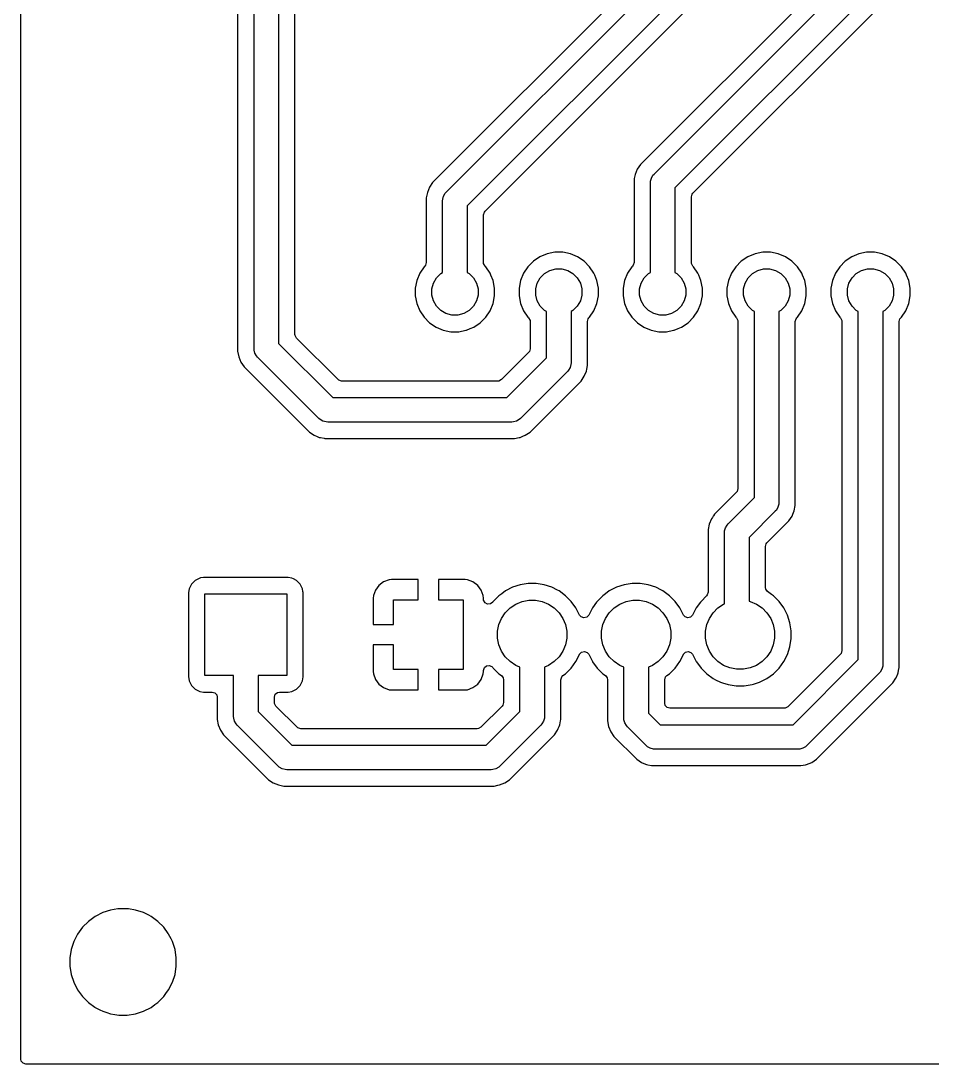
# Model space of a CAD drawing. Header units: millimetres. Extents: x 130.5 to 169.5, y -130 to -71.
# Drawn here: x 130.5 to 152.78, y -130 to -104.49 of the extents above; entities that cross this region are included whole.
import ezdxf

# ---------------------------------------------------------------- set-up
doc = ezdxf.new("R2010")
doc.units = ezdxf.units.MM
doc.layers.add('B.Cu', color=153, linetype='CONTINUOUS', true_color=0x4d7fc4)

msp = doc.modelspace()

# ---------------------------------------------------------------- linework, layer by layer
at = {"layer": 'B.Cu', "linetype": 'CONTINUOUS'}
for p, q in [((130.5005, -118.468475), (130.5005, -84.568996)), ((136.2, -112.5), (136.2, -87.124264)), ((136.8, -87), (136.8, -112.375736)), ((135.7995, -87.341519), (135.7995, -112.431006)), ((137.2005, -112.158481), (137.2005, -89.568996)), ((149.263181, -99.746161), (140.565888, -108.443453)), ((140.897868, -108.677868), (149.7, -99.875736)), ((150.212132, -100.212132), (141.41, -109.014264)), ((141.846819, -109.143838), (150.544112, -100.446545)), ((151.763181, -101.886161), (145.645888, -108.003453)), ((145.977868, -108.237868), (152.2, -102.015736)), ((152.712132, -102.352132), (146.49, -108.574264)), ((146.926819, -108.703838), (153.044112, -102.586545)), ((145.569222, -108.118192), (145.516421, -108.245667)), ((145.645887, -108.003454), (145.569222, -108.118192)), ((145.645888, -108.003453), (145.645887, -108.003454)), ((145.496023, -108.348217), (145.4895, -108.381006)), ((145.4895, -108.381006), (145.4895, -110.396642)), ((145.516418, -108.245679), (145.496023, -108.348214)), ((145.496023, -108.348214), (145.496023, -108.348217)), ((145.516421, -108.245667), (145.516418, -108.245679)), ((145.89, -108.45), (145.892567, -108.410842)), ((145.892567, -108.410842), (145.912836, -108.335195)), ((145.912836, -108.335195), (145.951994, -108.267372)), ((145.951994, -108.267372), (145.977868, -108.237868)), ((140.489222, -108.558192), (140.436421, -108.685667)), ((140.565887, -108.443454), (140.489222, -108.558192)), ((140.565888, -108.443453), (140.565887, -108.443454)), ((145.89, -110.640656), (145.89, -108.45)), ((146.49, -108.574264), (146.49, -110.640656)), ((140.417297, -108.781813), (140.4095, -108.821007)), ((140.4095, -108.821007), (140.4095, -110.396642)), ((140.436418, -108.685678), (140.417297, -108.78181)), ((140.417297, -108.78181), (140.417297, -108.781813)), ((140.436421, -108.685667), (140.436418, -108.685678)), ((140.81, -108.89), (140.812567, -108.850842)), ((140.81, -110.640656), (140.81, -108.89)), ((140.812567, -108.850842), (140.832836, -108.775195)), ((140.832836, -108.775195), (140.871994, -108.707372)), ((140.871994, -108.707372), (140.897868, -108.677868)), ((146.8905, -108.791519), (146.910185, -108.72448)), ((146.8905, -110.396642), (146.8905, -108.791519)), ((146.910185, -108.72448), (146.926819, -108.703838)), ((141.41, -109.014264), (141.41, -110.640656)), ((141.8105, -109.231519), (141.830185, -109.16448)), ((141.830185, -109.16448), (141.846819, -109.143838)), ((141.8105, -110.396642), (141.8105, -109.231519)), ((143.366911, -110.186797), (143.190299, -110.259951)), ((143.366921, -110.186794), (143.366911, -110.186797)), ((143.554412, -110.1495), (143.366921, -110.186794)), ((143.554414, -110.1495), (143.554412, -110.1495)), ((143.745586, -110.1495), (143.554414, -110.1495)), ((143.745588, -110.1495), (143.745586, -110.1495)), ((143.933078, -110.186794), (143.745588, -110.1495)), ((143.933088, -110.186797), (143.933078, -110.186794)), ((144.1097, -110.259951), (143.933088, -110.186797)), ((148.446911, -110.186797), (148.270299, -110.259951)), ((148.446921, -110.186794), (148.446911, -110.186797)), ((148.634412, -110.1495), (148.446921, -110.186794)), ((148.634414, -110.1495), (148.634412, -110.1495)), ((148.825586, -110.1495), (148.634414, -110.1495)), ((148.825588, -110.1495), (148.825586, -110.1495)), ((149.013078, -110.186794), (148.825588, -110.1495)), ((149.013088, -110.186797), (149.013078, -110.186794)), ((149.1897, -110.259951), (149.013088, -110.186797)), ((150.986911, -110.186797), (150.810299, -110.259951)), ((150.986921, -110.186794), (150.986911, -110.186797)), ((151.174412, -110.1495), (150.986921, -110.186794)), ((151.174414, -110.1495), (151.174412, -110.1495)), ((151.365586, -110.1495), (151.174414, -110.1495)), ((151.365588, -110.1495), (151.365586, -110.1495)), ((151.553078, -110.186794), (151.365588, -110.1495)), ((151.553088, -110.186797), (151.553078, -110.186794)), ((151.7297, -110.259951), (151.553088, -110.186797)), ((140.4095, -110.396642), (140.389815, -110.463681)), ((141.813334, -110.423), (141.8105, -110.396642)), ((141.846819, -110.484323), (141.813334, -110.423)), ((143.031339, -110.366164), (142.896164, -110.501339)), ((143.190299, -110.259951), (143.031339, -110.366164)), ((144.26866, -110.366164), (144.1097, -110.259951)), ((144.403835, -110.501339), (144.26866, -110.366164)), ((145.4895, -110.396642), (145.469815, -110.463681)), ((146.893334, -110.423), (146.8905, -110.396642)), ((146.926819, -110.484323), (146.893334, -110.423)), ((148.111339, -110.366164), (147.976164, -110.501339)), ((148.270299, -110.259951), (148.111339, -110.366164)), ((149.34866, -110.366164), (149.1897, -110.259951)), ((149.483835, -110.501339), (149.34866, -110.366164)), ((150.651339, -110.366164), (150.516164, -110.501339)), ((150.810299, -110.259951), (150.651339, -110.366164)), ((151.88866, -110.366164), (151.7297, -110.259951)), ((152.023835, -110.501339), (151.88866, -110.366164)), ((140.249951, -110.660299), (140.176797, -110.836911)), ((140.356164, -110.501339), (140.249951, -110.660299)), ((140.356165, -110.501338), (140.356164, -110.501339)), ((140.373181, -110.484323), (140.356165, -110.501338)), ((140.389815, -110.463681), (140.373181, -110.484323)), ((140.657789, -110.773006), (140.763006, -110.667789)), ((140.763006, -110.667789), (140.81, -110.640656)), ((141.41, -110.640656), (141.456994, -110.667789)), ((141.456994, -110.667789), (141.562211, -110.773006)), ((141.863835, -110.501339), (141.846819, -110.484323)), ((141.970048, -110.660299), (141.863835, -110.501339)), ((141.990569, -110.709843), (141.970048, -110.660299)), ((142.789951, -110.660299), (142.716797, -110.836911)), ((142.896164, -110.501339), (142.789951, -110.660299)), ((143.197789, -110.773006), (143.303006, -110.667789)), ((143.303006, -110.667789), (143.43187, -110.593389)), ((143.43187, -110.593389), (143.5756, -110.554876)), ((143.5756, -110.554876), (143.7244, -110.554876)), ((143.7244, -110.554876), (143.86813, -110.593389)), ((143.86813, -110.593389), (143.996994, -110.667789)), ((143.996994, -110.667789), (144.102211, -110.773006)), ((144.510048, -110.660299), (144.403835, -110.501339)), ((144.530569, -110.709843), (144.510048, -110.660299)), ((145.329951, -110.660299), (145.256797, -110.836911)), ((145.436164, -110.501339), (145.329951, -110.660299)), ((145.436165, -110.501338), (145.436164, -110.501339)), ((145.453181, -110.484323), (145.436165, -110.501338)), ((145.469815, -110.463681), (145.453181, -110.484323)), ((145.737789, -110.773006), (145.843006, -110.667789)), ((145.843006, -110.667789), (145.89, -110.640656)), ((146.49, -110.640656), (146.536994, -110.667789)), ((146.536994, -110.667789), (146.642211, -110.773006)), ((146.943835, -110.501339), (146.926819, -110.484323)), ((147.050048, -110.660299), (146.943835, -110.501339)), ((147.070569, -110.709843), (147.050048, -110.660299)), ((147.869951, -110.660299), (147.796797, -110.836911)), ((147.976164, -110.501339), (147.869951, -110.660299)), ((148.277789, -110.773006), (148.383006, -110.667789)), ((148.383006, -110.667789), (148.51187, -110.593389)), ((148.51187, -110.593389), (148.6556, -110.554876)), ((148.6556, -110.554876), (148.8044, -110.554876)), ((148.8044, -110.554876), (148.94813, -110.593389)), ((148.94813, -110.593389), (149.076994, -110.667789)), ((149.076994, -110.667789), (149.182211, -110.773006)), ((149.590048, -110.660299), (149.483835, -110.501339)), ((149.610569, -110.709843), (149.590048, -110.660299)), ((150.409951, -110.660299), (150.336797, -110.836911)), ((150.516164, -110.501339), (150.409951, -110.660299)), ((150.817789, -110.773006), (150.923006, -110.667789)), ((150.923006, -110.667789), (151.05187, -110.593389)), ((151.05187, -110.593389), (151.1956, -110.554876)), ((151.1956, -110.554876), (151.3444, -110.554876)), ((151.3444, -110.554876), (151.48813, -110.593389)), ((151.48813, -110.593389), (151.616994, -110.667789)), ((151.616994, -110.667789), (151.722211, -110.773006)), ((152.130048, -110.660299), (152.023835, -110.501339)), ((152.150569, -110.709843), (152.130048, -110.660299)), ((140.176794, -110.836921), (140.1395, -111.024411)), ((140.176797, -110.836911), (140.176794, -110.836921)), ((140.544876, -111.0456), (140.583389, -110.90187)), ((140.583389, -110.90187), (140.657789, -110.773006)), ((141.562211, -110.773006), (141.636611, -110.90187)), ((141.636611, -110.90187), (141.675124, -111.0456)), ((142.043204, -110.836916), (141.990569, -110.709843)), ((142.043204, -110.83692), (142.043204, -110.836916)), ((142.043205, -110.836921), (142.043204, -110.83692)), ((142.0805, -111.024411), (142.043205, -110.836921)), ((142.716794, -110.836921), (142.6795, -111.024411)), ((142.716797, -110.836911), (142.716794, -110.836921)), ((143.084876, -111.0456), (143.123389, -110.90187)), ((143.123389, -110.90187), (143.197789, -110.773006)), ((144.102211, -110.773006), (144.176611, -110.90187)), ((144.176611, -110.90187), (144.215124, -111.0456)), ((144.583204, -110.836916), (144.530569, -110.709843)), ((144.583204, -110.83692), (144.583204, -110.836916)), ((144.583205, -110.836921), (144.583204, -110.83692)), ((144.6205, -111.024411), (144.583205, -110.836921)), ((145.256794, -110.836921), (145.2195, -111.024411)), ((145.256797, -110.836911), (145.256794, -110.836921)), ((145.624876, -111.0456), (145.663389, -110.90187)), ((145.663389, -110.90187), (145.737789, -110.773006)), ((146.642211, -110.773006), (146.716611, -110.90187)), ((146.716611, -110.90187), (146.755124, -111.0456)), ((147.123204, -110.836916), (147.070569, -110.709843)), ((147.123204, -110.83692), (147.123204, -110.836916)), ((147.123205, -110.836921), (147.123204, -110.83692)), ((147.1605, -111.024411), (147.123205, -110.836921)), ((147.796794, -110.836921), (147.7595, -111.024411)), ((147.796797, -110.836911), (147.796794, -110.836921)), ((148.164876, -111.0456), (148.203389, -110.90187)), ((148.203389, -110.90187), (148.277789, -110.773006)), ((149.182211, -110.773006), (149.256611, -110.90187)), ((149.256611, -110.90187), (149.295124, -111.0456)), ((149.663204, -110.836916), (149.610569, -110.709843)), ((149.663204, -110.83692), (149.663204, -110.836916)), ((149.663205, -110.836921), (149.663204, -110.83692)), ((149.7005, -111.024411), (149.663205, -110.836921)), ((150.336794, -110.836921), (150.2995, -111.024411)), ((150.336797, -110.836911), (150.336794, -110.836921)), ((150.704876, -111.0456), (150.743389, -110.90187)), ((150.743389, -110.90187), (150.817789, -110.773006)), ((151.722211, -110.773006), (151.796611, -110.90187)), ((151.796611, -110.90187), (151.835124, -111.0456)), ((152.203204, -110.836916), (152.150569, -110.709843)), ((152.203204, -110.83692), (152.203204, -110.836916)), ((152.203205, -110.836921), (152.203204, -110.83692)), ((152.2405, -111.024411), (152.203205, -110.836921)), ((140.1395, -111.215588), (140.139499, -111.215588)), ((140.139499, -111.215588), (140.176794, -111.403078)), ((140.1395, -111.024411), (140.1395, -111.024414)), ((140.1395, -111.024414), (140.1395, -111.215586)), ((140.1395, -111.215586), (140.1395, -111.215588)), ((140.544876, -111.1944), (140.544876, -111.0456)), ((140.583389, -111.33813), (140.544876, -111.1944)), ((141.675124, -111.1944), (141.636611, -111.33813)), ((141.675124, -111.0456), (141.675124, -111.1944)), ((142.043204, -111.403084), (142.0805, -111.215586)), ((142.0805, -111.024414), (142.0805, -111.024411)), ((142.0805, -111.215586), (142.0805, -111.024414)), ((142.6795, -111.215588), (142.679499, -111.215588)), ((142.679499, -111.215588), (142.716794, -111.403078)), ((142.6795, -111.024411), (142.6795, -111.024414)), ((142.6795, -111.024414), (142.6795, -111.215586)), ((142.6795, -111.215586), (142.6795, -111.215588)), ((143.084876, -111.1944), (143.084876, -111.0456)), ((143.123389, -111.33813), (143.084876, -111.1944)), ((144.215124, -111.1944), (144.176611, -111.33813)), ((144.215124, -111.0456), (144.215124, -111.1944)), ((144.583204, -111.403084), (144.6205, -111.215586)), ((144.6205, -111.024414), (144.6205, -111.024411)), ((144.6205, -111.215586), (144.6205, -111.024414)), ((145.2195, -111.215588), (145.219499, -111.215588)), ((145.219499, -111.215588), (145.256794, -111.403078)), ((145.2195, -111.024411), (145.2195, -111.024414)), ((145.2195, -111.024414), (145.2195, -111.215586)), ((145.2195, -111.215586), (145.2195, -111.215588)), ((145.624876, -111.1944), (145.624876, -111.0456)), ((145.663389, -111.33813), (145.624876, -111.1944)), ((146.755124, -111.1944), (146.716611, -111.33813)), ((146.755124, -111.0456), (146.755124, -111.1944)), ((147.123204, -111.403084), (147.1605, -111.215586)), ((147.1605, -111.024414), (147.1605, -111.024411)), ((147.1605, -111.215586), (147.1605, -111.024414)), ((147.7595, -111.215588), (147.759499, -111.215588)), ((147.759499, -111.215588), (147.796794, -111.403078)), ((147.7595, -111.024411), (147.7595, -111.024414)), ((147.7595, -111.024414), (147.7595, -111.215586)), ((147.7595, -111.215586), (147.7595, -111.215588)), ((148.164876, -111.1944), (148.164876, -111.0456)), ((148.203389, -111.33813), (148.164876, -111.1944)), ((149.295124, -111.1944), (149.256611, -111.33813)), ((149.295124, -111.0456), (149.295124, -111.1944)), ((149.663204, -111.403084), (149.7005, -111.215586)), ((149.7005, -111.024414), (149.7005, -111.024411)), ((149.7005, -111.215586), (149.7005, -111.024414)), ((150.2995, -111.215588), (150.299499, -111.215588)), ((150.299499, -111.215588), (150.336794, -111.403078)), ((150.2995, -111.024411), (150.2995, -111.024414)), ((150.2995, -111.024414), (150.2995, -111.215586)), ((150.2995, -111.215586), (150.2995, -111.215588)), ((150.704876, -111.1944), (150.704876, -111.0456)), ((150.743389, -111.33813), (150.704876, -111.1944)), ((151.835124, -111.1944), (151.796611, -111.33813)), ((151.835124, -111.0456), (151.835124, -111.1944)), ((152.203204, -111.403084), (152.2405, -111.215586)), ((152.2405, -111.024414), (152.2405, -111.024411)), ((152.2405, -111.215586), (152.2405, -111.024414)), ((140.176794, -111.403078), (140.176797, -111.403088)), ((140.176797, -111.403088), (140.249951, -111.5797)), ((140.657789, -111.466994), (140.583389, -111.33813)), ((140.763006, -111.572211), (140.657789, -111.466994)), ((141.562211, -111.466994), (141.456994, -111.572211)), ((141.636611, -111.33813), (141.562211, -111.466994)), ((141.970046, -111.579704), (142.043204, -111.403084)), ((142.716794, -111.403078), (142.716797, -111.403088)), ((142.716797, -111.403088), (142.789951, -111.5797)), ((143.197789, -111.466994), (143.123389, -111.33813)), ((143.303006, -111.572211), (143.197789, -111.466994)), ((144.102211, -111.466994), (143.996994, -111.572211)), ((144.176611, -111.33813), (144.102211, -111.466994)), ((144.510046, -111.579704), (144.583204, -111.403084)), ((145.256794, -111.403078), (145.256797, -111.403088)), ((145.256797, -111.403088), (145.329951, -111.5797)), ((145.737789, -111.466994), (145.663389, -111.33813)), ((145.843006, -111.572211), (145.737789, -111.466994)), ((146.642211, -111.466994), (146.536994, -111.572211)), ((146.716611, -111.33813), (146.642211, -111.466994)), ((147.050046, -111.579704), (147.123204, -111.403084)), ((147.796794, -111.403078), (147.796797, -111.403088)), ((147.796797, -111.403088), (147.869951, -111.5797)), ((148.277789, -111.466994), (148.203389, -111.33813)), ((148.383006, -111.572211), (148.277789, -111.466994)), ((149.182211, -111.466994), (149.076994, -111.572211)), ((149.256611, -111.33813), (149.182211, -111.466994)), ((149.590046, -111.579704), (149.663204, -111.403084)), ((150.336794, -111.403078), (150.336797, -111.403088)), ((150.336797, -111.403088), (150.409951, -111.5797)), ((150.817789, -111.466994), (150.743389, -111.33813)), ((150.923006, -111.572211), (150.817789, -111.466994)), ((151.722211, -111.466994), (151.616994, -111.572211)), ((151.796611, -111.33813), (151.722211, -111.466994)), ((152.130046, -111.579704), (152.203204, -111.403084)), ((140.249951, -111.5797), (140.356164, -111.73866)), ((140.89187, -111.646611), (140.763006, -111.572211)), ((141.0356, -111.685124), (140.89187, -111.646611)), ((141.1844, -111.685124), (141.0356, -111.685124)), ((141.32813, -111.646611), (141.1844, -111.685124)), ((141.456994, -111.572211), (141.32813, -111.646611)), ((141.863837, -111.738658), (141.970046, -111.579704)), ((142.789951, -111.5797), (142.896164, -111.73866)), ((143.35, -111.599343), (143.303006, -111.572211)), ((143.35, -112.725736), (143.35, -111.599343)), ((143.996994, -111.572211), (143.95, -111.599343)), ((143.95, -111.599343), (143.95, -112.85)), ((144.403837, -111.738658), (144.510046, -111.579704)), ((145.329951, -111.5797), (145.436164, -111.73866)), ((145.97187, -111.646611), (145.843006, -111.572211)), ((146.1156, -111.685124), (145.97187, -111.646611)), ((146.2644, -111.685124), (146.1156, -111.685124)), ((146.40813, -111.646611), (146.2644, -111.685124)), ((146.536994, -111.572211), (146.40813, -111.646611)), ((146.943837, -111.738658), (147.050046, -111.579704)), ((147.869951, -111.5797), (147.976164, -111.73866)), ((148.43, -111.599343), (148.383006, -111.572211)), ((148.43, -116.145736), (148.43, -111.599343)), ((149.076994, -111.572211), (149.03, -111.599343)), ((149.03, -111.599343), (149.03, -116.27)), ((149.483837, -111.738658), (149.590046, -111.579704)), ((150.409951, -111.5797), (150.516164, -111.73866)), ((150.97, -111.599343), (150.923006, -111.572211)), ((150.97, -120.105736), (150.97, -111.599343)), ((151.616994, -111.572211), (151.57, -111.599343)), ((151.57, -111.599343), (151.57, -120.23)), ((152.023837, -111.738658), (152.130046, -111.579704)), ((140.356164, -111.73866), (140.491339, -111.873835)), ((140.491339, -111.873835), (140.650299, -111.980048)), ((140.650299, -111.980048), (140.826911, -112.053202)), ((141.485877, -112.014768), (141.5697, -111.980048)), ((141.5697, -111.980048), (141.569701, -111.980047)), ((141.569701, -111.980047), (141.569704, -111.980046)), ((141.569704, -111.980046), (141.728658, -111.873837)), ((141.728658, -111.873837), (141.863837, -111.738658)), ((142.896164, -111.73866), (142.913179, -111.755674)), ((142.913179, -111.755674), (142.946666, -111.816996)), ((142.946666, -111.816996), (142.9495, -111.843357)), ((142.9495, -111.843357), (142.9495, -112.508481)), ((144.3505, -111.843357), (144.370185, -111.776318)), ((144.3505, -112.918996), (144.3505, -111.843357)), ((144.370185, -111.776318), (144.386821, -111.755674)), ((144.386821, -111.755674), (144.403835, -111.73866)), ((144.403835, -111.73866), (144.403837, -111.738658)), ((145.436164, -111.73866), (145.571339, -111.873835)), ((145.571339, -111.873835), (145.730299, -111.980048)), ((145.730299, -111.980048), (145.906911, -112.053202)), ((146.565877, -112.014768), (146.6497, -111.980048)), ((146.6497, -111.980048), (146.649701, -111.980047)), ((146.649701, -111.980047), (146.649704, -111.980046)), ((146.649704, -111.980046), (146.808658, -111.873837)), ((146.808658, -111.873837), (146.943837, -111.738658)), ((147.976164, -111.73866), (147.993179, -111.755674)), ((147.993179, -111.755674), (148.026666, -111.816996)), ((148.026666, -111.816996), (148.0295, -111.843357)), ((148.0295, -111.843357), (148.0295, -115.92848)), ((149.4305, -111.843357), (149.450185, -111.776318)), ((149.4305, -116.201006), (149.4305, -111.843357)), ((149.450185, -111.776318), (149.466821, -111.755674)), ((149.466821, -111.755674), (149.483835, -111.73866)), ((149.483835, -111.73866), (149.483837, -111.738658)), ((150.516164, -111.73866), (150.533179, -111.755674)), ((150.533179, -111.755674), (150.566666, -111.816996)), ((150.566666, -111.816996), (150.5695, -111.843357)), ((150.5695, -111.843357), (150.5695, -119.888481)), ((151.9705, -111.843357), (151.990185, -111.776318)), ((151.9705, -120.298996), (151.9705, -111.843357)), ((151.990185, -111.776318), (152.006821, -111.755674)), ((152.006821, -111.755674), (152.023835, -111.73866)), ((152.023835, -111.73866), (152.023837, -111.738658)), ((137.203334, -112.184839), (137.2005, -112.158481)), ((137.236819, -112.246162), (137.203334, -112.184839)), ((140.826911, -112.053202), (140.826916, -112.053204)), ((140.826916, -112.053204), (140.82692, -112.053204)), ((140.82692, -112.053204), (140.826921, -112.053205)), ((140.826921, -112.053205), (141.014411, -112.0905)), ((141.014411, -112.0905), (141.014414, -112.0905)), ((141.014414, -112.0905), (141.205588, -112.0905)), ((141.205588, -112.0905), (141.376398, -112.056523)), ((141.376398, -112.056523), (141.393084, -112.053204)), ((141.393084, -112.053204), (141.485877, -112.014768)), ((145.906911, -112.053202), (145.906916, -112.053204)), ((145.906916, -112.053204), (145.90692, -112.053204)), ((145.90692, -112.053204), (145.906921, -112.053205)), ((145.906921, -112.053205), (146.094411, -112.0905)), ((146.094411, -112.0905), (146.094414, -112.0905)), ((146.094414, -112.0905), (146.285588, -112.0905)), ((146.285588, -112.0905), (146.456398, -112.056523)), ((146.456398, -112.056523), (146.473084, -112.053204)), ((146.473084, -112.053204), (146.565877, -112.014768)), ((135.7995, -112.431006), (135.7995, -112.568994)), ((136.8, -112.375736), (138.124264, -113.7)), ((138.253837, -113.263181), (137.236819, -112.246162)), ((135.7995, -112.568996), (135.799499, -112.568996)), ((135.799499, -112.568996), (135.826418, -112.704322)), ((135.7995, -112.568994), (135.7995, -112.568996)), ((135.826418, -112.704322), (135.826421, -112.704332)), ((135.826421, -112.704332), (135.879222, -112.831807)), ((136.202567, -112.539158), (136.2, -112.5)), ((136.222836, -112.614805), (136.202567, -112.539158)), ((136.261994, -112.682628), (136.222836, -112.614805)), ((136.287868, -112.712132), (136.261994, -112.682628)), ((137.787868, -114.212132), (136.287868, -112.712132)), ((142.913181, -112.596162), (142.246162, -113.263181)), ((142.375736, -113.7), (143.35, -112.725736)), ((142.929815, -112.57552), (142.913181, -112.596162)), ((142.9495, -112.508481), (142.929815, -112.57552)), ((135.879222, -112.831807), (135.955887, -112.946545)), ((135.955887, -112.946545), (135.955888, -112.946546)), ((135.955888, -112.946546), (137.455886, -114.446542)), ((143.927164, -112.964805), (143.888006, -113.032628)), ((143.947433, -112.889158), (143.927164, -112.964805)), ((143.95, -112.85), (143.947433, -112.889158)), ((144.332389, -113.01004), (144.3505, -112.918996)), ((143.862132, -113.062132), (142.712132, -114.212132)), ((143.888006, -113.032628), (143.862132, -113.062132)), ((144.194114, -113.296543), (144.270775, -113.181811)), ((144.270775, -113.181811), (144.32358, -113.054328)), ((144.32358, -113.054328), (144.332389, -113.01004)), ((138.274479, -113.279815), (138.253837, -113.263181)), ((138.341518, -113.2995), (138.274479, -113.279815)), ((142.158481, -113.2995), (138.341518, -113.2995)), ((142.184839, -113.296666), (142.158481, -113.2995)), ((142.246162, -113.263181), (142.184839, -113.296666)), ((142.946543, -114.544114), (144.194114, -113.296543)), ((138.124264, -113.7), (142.375736, -113.7)), ((137.817372, -114.238006), (137.787868, -114.212132)), ((137.885195, -114.277164), (137.817372, -114.238006)), ((137.960842, -114.297433), (137.885195, -114.277164)), ((142.614805, -114.277164), (142.539158, -114.297433)), ((142.682628, -114.238006), (142.614805, -114.277164)), ((142.712132, -114.212132), (142.682628, -114.238006)), ((137.455886, -114.446542), (137.553456, -114.544112)), ((138, -114.3), (137.960842, -114.297433)), ((142.5, -114.3), (138, -114.3)), ((142.539158, -114.297433), (142.5, -114.3)), ((137.553456, -114.544112), (137.553459, -114.544115)), ((137.553459, -114.544115), (137.668182, -114.620771)), ((137.668182, -114.620771), (137.668186, -114.620773)), ((137.668186, -114.620773), (137.668189, -114.620775)), ((137.668189, -114.620775), (137.742866, -114.651707)), ((137.742866, -114.651707), (137.742867, -114.651707)), ((137.742867, -114.651707), (137.742869, -114.651709)), ((137.742869, -114.651709), (137.795666, -114.673578)), ((137.795666, -114.673578), (137.795671, -114.67358)), ((137.795671, -114.67358), (137.79568, -114.673581)), ((137.79568, -114.673581), (137.795681, -114.673582)), ((137.795681, -114.673582), (137.822545, -114.678925)), ((137.822545, -114.678925), (137.822551, -114.678926)), ((137.822551, -114.678926), (137.822591, -114.678934)), ((137.822591, -114.678934), (137.912937, -114.696905)), ((137.912937, -114.696905), (137.931006, -114.7005)), ((137.931006, -114.7005), (137.931007, -114.7005)), ((137.931007, -114.7005), (142.568996, -114.7005)), ((142.568996, -114.7005), (142.677457, -114.678925)), ((142.677457, -114.678925), (142.704328, -114.67358)), ((142.704328, -114.67358), (142.768069, -114.647177)), ((142.768069, -114.647177), (142.831807, -114.620777)), ((142.831807, -114.620777), (142.831808, -114.620776)), ((142.831808, -114.620776), (142.831811, -114.620775)), ((142.831811, -114.620775), (142.946543, -114.544114)), ((147.993181, -116.016161), (147.455888, -116.553453)), ((148.009815, -115.995519), (147.993181, -116.016161)), ((148.0295, -115.92848), (148.009815, -115.995519)), ((147.787868, -116.787868), (148.43, -116.145736)), ((149.027433, -116.309158), (149.007164, -116.384805)), ((149.03, -116.27), (149.027433, -116.309158)), ((149.4305, -116.338994), (149.4305, -116.201006)), ((147.455884, -116.553458), (147.430021, -116.592165)), ((147.455888, -116.553453), (147.455884, -116.553458)), ((148.942132, -116.482132), (148.3, -117.124264)), ((148.968006, -116.452628), (148.942132, -116.482132)), ((149.007164, -116.384805), (148.968006, -116.452628)), ((149.350775, -116.601811), (149.370806, -116.553453)), ((149.370806, -116.553453), (149.403578, -116.474332)), ((149.403578, -116.474332), (149.40358, -116.474328)), ((149.40358, -116.474328), (149.4305, -116.338994)), ((147.326418, -116.795677), (147.2995, -116.931004)), ((147.326421, -116.795667), (147.326418, -116.795677)), ((147.379223, -116.668191), (147.326421, -116.795667)), ((147.404145, -116.630893), (147.379223, -116.668191)), ((147.423577, -116.601811), (147.404145, -116.630893)), ((147.430021, -116.592165), (147.423577, -116.601811)), ((147.722836, -116.885195), (147.761994, -116.817372)), ((147.761994, -116.817372), (147.787868, -116.787868)), ((148.736819, -117.253838), (149.274112, -116.716545)), ((149.274112, -116.716545), (149.274114, -116.716543)), ((149.274114, -116.716543), (149.350775, -116.601811)), ((147.2995, -116.931004), (147.2995, -118.460664)), ((147.7, -117), (147.702567, -116.960842)), ((147.7, -118.741798), (147.7, -117)), ((147.702567, -116.960842), (147.722836, -116.885195)), ((148.3, -117.124264), (148.3, -118.681281)), ((148.7005, -117.341519), (148.720185, -117.27448)), ((148.720185, -117.27448), (148.736819, -117.253838)), ((148.7005, -118.341934), (148.7005, -117.341519)), ((134.968482, -118.0995), (134.887519, -118.112323)), ((137.031524, -118.0995), (134.968482, -118.0995)), ((137.125301, -118.114352), (137.031524, -118.0995)), ((134.656078, -118.292809), (134.614352, -118.374698)), ((134.67195, -118.261658), (134.656078, -118.292809)), ((134.671951, -118.261657), (134.67195, -118.261658)), ((134.671954, -118.261652), (134.671951, -118.261657)), ((134.761652, -118.171954), (134.671954, -118.261652)), ((134.761657, -118.171951), (134.761652, -118.171954)), ((134.761658, -118.17195), (134.761657, -118.171951)), ((134.874696, -118.114354), (134.761658, -118.17195)), ((134.887519, -118.112323), (134.874696, -118.114354)), ((137.161517, -118.132805), (137.125301, -118.114352)), ((137.238342, -118.17195), (137.161517, -118.132805)), ((137.238344, -118.171952), (137.238342, -118.17195)), ((137.238347, -118.171954), (137.238344, -118.171952)), ((137.328045, -118.261652), (137.238347, -118.171954)), ((137.328046, -118.261654), (137.328045, -118.261652)), ((137.32805, -118.261658), (137.328046, -118.261654)), ((137.385646, -118.374696), (137.32805, -118.261658)), ((139.252809, -118.292812), (139.166649, -118.407906)), ((139.252812, -118.292809), (139.252809, -118.292812)), ((139.367906, -118.206649), (139.252812, -118.292809)), ((139.367913, -118.206645), (139.367906, -118.206649)), ((139.50262, -118.156403), (139.367913, -118.206645)), ((139.502627, -118.156401), (139.50262, -118.156403)), ((139.562155, -118.15), (139.502627, -118.156401)), ((140.21, -118.15), (139.562155, -118.15)), ((140.21, -118.65), (140.21, -118.15)), ((141.357844, -118.15), (140.71, -118.15)), ((140.71, -118.15), (140.71, -118.65)), ((141.417372, -118.156401), (141.357844, -118.15)), ((141.417379, -118.156403), (141.417372, -118.156401)), ((141.552086, -118.206645), (141.417379, -118.156403)), ((141.552093, -118.206649), (141.552086, -118.206645)), ((141.667187, -118.292809), (141.552093, -118.206649)), ((141.66719, -118.292812), (141.667187, -118.292809)), ((141.75335, -118.407906), (141.66719, -118.292812)), ((142.51997, -118.341117), (142.344594, -118.430476)), ((142.707173, -118.28029), (142.51997, -118.341117)), ((142.901578, -118.2495), (142.707173, -118.28029)), ((142.901583, -118.2495), (142.901578, -118.2495)), ((143.098417, -118.2495), (142.901583, -118.2495)), ((143.098422, -118.2495), (143.098417, -118.2495)), ((143.292826, -118.28029), (143.098422, -118.2495)), ((143.480029, -118.341117), (143.292826, -118.28029)), ((143.6205, -118.412691), (143.480029, -118.341117)), ((145.05997, -118.341117), (144.884594, -118.430476)), ((145.247173, -118.28029), (145.05997, -118.341117)), ((145.441578, -118.2495), (145.247173, -118.28029)), ((145.441583, -118.2495), (145.441578, -118.2495)), ((145.638417, -118.2495), (145.441583, -118.2495)), ((145.638422, -118.2495), (145.638417, -118.2495)), ((145.832826, -118.28029), (145.638422, -118.2495)), ((146.020029, -118.341117), (145.832826, -118.28029)), ((146.1605, -118.412691), (146.020029, -118.341117)), ((148.708948, -118.386921), (148.7005, -118.341934)), ((130.5005, -127.397648), (130.5005, -118.468475)), ((134.614352, -118.374698), (134.5995, -118.468475)), ((134.5995, -118.468475), (134.5995, -120.531517)), ((135, -120.5), (135, -118.5)), ((135, -118.5), (137, -118.5)), ((137, -118.5), (137, -120.5)), ((137.396345, -118.442252), (137.385646, -118.374696)), ((137.400499, -118.468482), (137.396345, -118.442252)), ((137.400499, -118.598851), (137.400499, -118.468482)), ((137.4005, -119.698638), (137.400499, -118.598851)), ((139.116401, -118.542627), (139.11, -118.602155)), ((139.11, -118.602155), (139.11, -119.25)), ((139.116403, -118.54262), (139.116401, -118.542627)), ((139.166645, -118.407913), (139.116403, -118.54262)), ((139.166649, -118.407906), (139.166645, -118.407913)), ((141.753354, -118.407913), (141.75335, -118.407906)), ((141.803596, -118.54262), (141.753354, -118.407913)), ((141.803598, -118.542627), (141.803596, -118.54262)), ((141.809999, -118.602155), (141.803598, -118.542627)), ((141.81, -118.602172), (141.809999, -118.602155)), ((141.81, -118.628784), (141.81, -118.602172)), ((142.185351, -118.546174), (142.046171, -118.685354)), ((142.185352, -118.546174), (142.185351, -118.546174)), ((142.185354, -118.546172), (142.185352, -118.546174)), ((142.253741, -118.496485), (142.185354, -118.546172)), ((142.344594, -118.430476), (142.253741, -118.496485)), ((143.655405, -118.430476), (143.6205, -118.412691)), ((143.814646, -118.546172), (143.655405, -118.430476)), ((143.953828, -118.685354), (143.814646, -118.546172)), ((144.725351, -118.546174), (144.586174, -118.685351)), ((144.725352, -118.546174), (144.725351, -118.546174)), ((144.725354, -118.546172), (144.725352, -118.546174)), ((144.793741, -118.496485), (144.725354, -118.546172)), ((144.884594, -118.430476), (144.793741, -118.496485)), ((146.195405, -118.430476), (146.1605, -118.412691)), ((146.354646, -118.546172), (146.195405, -118.430476)), ((146.493828, -118.685354), (146.354646, -118.546172)), ((147.263181, -118.548345), (147.126174, -118.685351)), ((147.279815, -118.527703), (147.263181, -118.548345)), ((147.2995, -118.460664), (147.279815, -118.527703)), ((148.751614, -118.442252), (148.708948, -118.386921)), ((148.849511, -118.513379), (148.751614, -118.442252)), ((148.894646, -118.546172), (148.849511, -118.513379)), ((149.033828, -118.685354), (148.894646, -118.546172)), ((139.61, -119.25), (139.61, -118.65)), ((139.61, -118.65), (140.21, -118.65)), ((140.71, -118.65), (141.31, -118.65)), ((141.31, -118.65), (141.31, -120.35)), ((141.813222, -118.656868), (141.81, -118.628784)), ((141.847579, -118.717707), (141.813222, -118.656868)), ((141.909373, -118.750314), (141.847579, -118.717707)), ((141.978987, -118.744336), (141.909373, -118.750314)), ((142.034317, -118.701671), (141.978987, -118.744336)), ((142.046171, -118.685354), (142.034317, -118.701671)), ((142.342941, -118.960766), (142.460766, -118.842941)), ((142.460766, -118.842941), (142.599313, -118.750367)), ((142.599313, -118.750367), (142.753258, -118.686601)), ((142.753258, -118.686601), (142.916685, -118.654093)), ((142.916685, -118.654093), (143.083315, -118.654093)), ((143.083315, -118.654093), (143.246742, -118.686601)), ((143.246742, -118.686601), (143.400687, -118.750367)), ((143.400687, -118.750367), (143.539234, -118.842941)), ((143.539234, -118.842941), (143.657059, -118.960766)), ((144.069523, -118.844594), (143.953828, -118.685354)), ((144.159515, -119.021213), (144.069523, -118.844594)), ((144.470476, -118.844594), (144.380485, -119.021213)), ((144.574317, -118.701671), (144.470476, -118.844594)), ((144.586172, -118.685354), (144.574317, -118.701671)), ((144.586174, -118.685352), (144.586172, -118.685354)), ((144.586174, -118.685351), (144.586174, -118.685352)), ((144.882941, -118.960766), (145.000766, -118.842941)), ((145.000766, -118.842941), (145.139313, -118.750367)), ((145.139313, -118.750367), (145.293258, -118.686601)), ((145.293258, -118.686601), (145.456685, -118.654093)), ((145.456685, -118.654093), (145.623315, -118.654093)), ((145.623315, -118.654093), (145.786742, -118.686601)), ((145.786742, -118.686601), (145.940687, -118.750367)), ((145.940687, -118.750367), (146.079234, -118.842941)), ((146.079234, -118.842941), (146.197059, -118.960766)), ((146.609523, -118.844594), (146.493828, -118.685354)), ((146.699515, -119.021213), (146.609523, -118.844594)), ((147.010476, -118.844594), (146.920485, -119.021213)), ((147.114317, -118.701671), (147.010476, -118.844594)), ((147.126172, -118.685354), (147.114317, -118.701671)), ((147.126174, -118.685352), (147.126172, -118.685354)), ((147.126174, -118.685351), (147.126174, -118.685352)), ((147.422941, -118.960766), (147.540766, -118.842941)), ((147.540766, -118.842941), (147.679313, -118.750367)), ((147.679313, -118.750367), (147.7, -118.741798)), ((148.3, -118.681281), (148.326742, -118.686601)), ((148.326742, -118.686601), (148.480687, -118.750367)), ((148.480687, -118.750367), (148.619234, -118.842941)), ((148.619234, -118.842941), (148.737059, -118.960766)), ((149.149523, -118.844594), (149.033828, -118.685354)), ((149.238882, -119.01997), (149.149523, -118.844594)), ((142.186601, -119.253258), (142.250367, -119.099313)), ((142.250367, -119.099313), (142.342941, -118.960766)), ((143.657059, -118.960766), (143.749633, -119.099313)), ((143.749633, -119.099313), (143.813399, -119.253258)), ((144.198555, -119.066267), (144.159515, -119.021213)), ((144.26469, -119.088804), (144.198555, -119.066267)), ((144.332511, -119.072009), (144.26469, -119.088804)), ((144.380485, -119.021213), (144.332511, -119.072009)), ((144.726601, -119.253258), (144.790367, -119.099313)), ((144.790367, -119.099313), (144.882941, -118.960766)), ((146.197059, -118.960766), (146.289633, -119.099313)), ((146.289633, -119.099313), (146.353399, -119.253258)), ((146.738555, -119.066267), (146.699515, -119.021213)), ((146.80469, -119.088804), (146.738555, -119.066267)), ((146.872511, -119.072009), (146.80469, -119.088804)), ((146.920485, -119.021213), (146.872511, -119.072009)), ((147.266601, -119.253258), (147.330367, -119.099313)), ((147.330367, -119.099313), (147.422941, -118.960766)), ((148.737059, -118.960766), (148.829633, -119.099313)), ((148.829633, -119.099313), (148.893399, -119.253258)), ((149.299709, -119.207173), (149.238882, -119.01997)), ((139.11, -119.25), (139.61, -119.25)), ((142.154093, -119.416685), (142.186601, -119.253258)), ((143.813399, -119.253258), (143.845907, -119.416685)), ((144.694093, -119.416685), (144.726601, -119.253258)), ((146.353399, -119.253258), (146.385907, -119.416685)), ((147.234093, -119.416685), (147.266601, -119.253258)), ((148.893399, -119.253258), (148.925907, -119.416685)), ((149.3305, -119.401577), (149.299709, -119.207173)), ((142.154093, -119.583315), (142.154093, -119.416685)), ((142.186601, -119.746742), (142.154093, -119.583315)), ((143.845907, -119.583315), (143.813399, -119.746742)), ((143.845907, -119.416685), (143.845907, -119.583315)), ((144.694093, -119.583315), (144.694093, -119.416685)), ((144.726601, -119.746742), (144.694093, -119.583315)), ((146.385907, -119.583315), (146.353399, -119.746742)), ((146.385907, -119.416685), (146.385907, -119.583315)), ((147.234093, -119.583315), (147.234093, -119.416685)), ((147.266601, -119.746742), (147.234093, -119.583315)), ((148.925907, -119.583315), (148.893399, -119.746742)), ((148.925907, -119.416685), (148.925907, -119.583315)), ((149.315521, -119.692993), (149.3305, -119.598422)), ((149.3305, -119.598422), (149.3305, -119.401577)), ((137.4005, -120.531524), (137.4005, -119.698638)), ((139.11, -119.75), (139.11, -120.397844)), ((139.61, -119.75), (139.11, -119.75)), ((139.61, -120.35), (139.61, -119.75)), ((142.250367, -119.900687), (142.186601, -119.746742)), ((143.813399, -119.746742), (143.749633, -119.900687)), ((144.790367, -119.900687), (144.726601, -119.746742)), ((146.353399, -119.746742), (146.289633, -119.900687)), ((147.330367, -119.900687), (147.266601, -119.746742)), ((148.893399, -119.746742), (148.829633, -119.900687)), ((149.238884, -119.980025), (149.299709, -119.792826)), ((149.299709, -119.792826), (149.315521, -119.692993)), ((150.5695, -119.888481), (150.549815, -119.95552)), ((142.342941, -120.039234), (142.250367, -119.900687)), ((142.460766, -120.157059), (142.342941, -120.039234)), ((143.657059, -120.039234), (143.539234, -120.157059)), ((143.749633, -119.900687), (143.657059, -120.039234)), ((144.069524, -120.155405), (144.158884, -119.980025)), ((144.158884, -119.980025), (144.159515, -119.978787)), ((144.159515, -119.978787), (144.207489, -119.92799)), ((144.207489, -119.92799), (144.27531, -119.911195)), ((144.27531, -119.911195), (144.341445, -119.933732)), ((144.341445, -119.933732), (144.380485, -119.978787)), ((144.380485, -119.978787), (144.470474, -120.155403)), ((144.882941, -120.039234), (144.790367, -119.900687)), ((145.000766, -120.157059), (144.882941, -120.039234)), ((146.197059, -120.039234), (146.079234, -120.157059)), ((146.289633, -119.900687), (146.197059, -120.039234)), ((146.609524, -120.155405), (146.698884, -119.980025)), ((146.698884, -119.980025), (146.699515, -119.978787)), ((146.699515, -119.978787), (146.747489, -119.92799)), ((146.747489, -119.92799), (146.81531, -119.911195)), ((146.81531, -119.911195), (146.881445, -119.933732)), ((146.881445, -119.933732), (146.920485, -119.978787)), ((146.920485, -119.978787), (147.010474, -120.155403)), ((147.422941, -120.039234), (147.330367, -119.900687)), ((147.540766, -120.157059), (147.422941, -120.039234)), ((148.737059, -120.039234), (148.619234, -120.157059)), ((148.829633, -119.900687), (148.737059, -120.039234)), ((149.149524, -120.155405), (149.238884, -119.980025)), ((150.533181, -119.976162), (149.246162, -121.263181)), ((149.375736, -121.7), (150.97, -120.105736)), ((150.549815, -119.95552), (150.533181, -119.976162)), ((139.11, -120.397844), (139.116401, -120.457372)), ((140.21, -120.35), (139.61, -120.35)), ((140.21, -120.85), (140.21, -120.35)), ((141.31, -120.35), (140.71, -120.35)), ((140.71, -120.35), (140.71, -120.85)), ((141.803598, -120.457372), (141.809999, -120.397844)), ((141.809999, -120.397844), (141.81, -120.397827)), ((141.81, -120.371215), (141.829685, -120.304176)), ((141.81, -120.397827), (141.81, -120.371215)), ((141.829685, -120.304176), (141.882489, -120.258421)), ((141.882489, -120.258421), (141.951647, -120.248477)), ((141.951647, -120.248477), (142.015203, -120.277502)), ((142.015203, -120.277502), (142.034316, -120.298327)), ((142.034316, -120.298327), (142.046172, -120.314646)), ((142.046172, -120.314646), (142.185354, -120.453828)), ((142.599313, -120.249633), (142.460766, -120.157059)), ((142.7, -120.291338), (142.599313, -120.249633)), ((142.7, -121.375736), (142.7, -120.291338)), ((143.400687, -120.249633), (143.3, -120.291338)), ((143.3, -120.291338), (143.3, -121.5)), ((143.539234, -120.157059), (143.400687, -120.249633)), ((143.814646, -120.453828), (143.953828, -120.314646)), ((143.953828, -120.314646), (144.069524, -120.155405)), ((144.470474, -120.155403), (144.474545, -120.161006)), ((144.474545, -120.161006), (144.586172, -120.314646)), ((144.586172, -120.314646), (144.725354, -120.453828)), ((145.139313, -120.249633), (145.000766, -120.157059)), ((145.24, -120.291338), (145.139313, -120.249633)), ((145.24, -121.54), (145.24, -120.291338)), ((145.940687, -120.249633), (145.84, -120.291338)), ((145.84, -120.291338), (145.84, -121.415736)), ((146.079234, -120.157059), (145.940687, -120.249633)), ((146.354646, -120.453828), (146.493828, -120.314646)), ((146.493828, -120.314646), (146.609524, -120.155405)), ((147.010474, -120.155403), (147.014545, -120.161006)), ((147.014545, -120.161006), (147.126172, -120.314646)), ((147.126172, -120.314646), (147.265354, -120.453828)), ((147.679313, -120.249633), (147.540766, -120.157059)), ((147.833258, -120.313399), (147.679313, -120.249633)), ((147.996685, -120.345907), (147.833258, -120.313399)), ((148.163315, -120.345907), (147.996685, -120.345907)), ((148.326742, -120.313399), (148.163315, -120.345907)), ((148.480687, -120.249633), (148.326742, -120.313399)), ((148.619234, -120.157059), (148.480687, -120.249633)), ((148.894646, -120.453828), (149.033828, -120.314646)), ((149.033828, -120.314646), (149.149524, -120.155405)), ((151.547164, -120.344805), (151.508006, -120.412628)), ((151.567433, -120.269158), (151.547164, -120.344805)), ((151.57, -120.23), (151.567433, -120.269158)), ((151.94358, -120.434328), (151.956134, -120.371215)), ((151.956134, -120.371215), (151.9705, -120.298996)), ((134.5995, -120.531517), (134.60552, -120.569523)), ((134.60552, -120.569523), (134.614354, -120.625304)), ((134.614354, -120.625304), (134.67195, -120.738342)), ((135.7, -120.5), (135, -120.5)), ((135.7, -121.5), (135.7, -120.5)), ((137, -120.5), (136.3, -120.5)), ((136.3, -120.5), (136.3, -121.375736)), ((137.32805, -120.738342), (137.385646, -120.625304)), ((137.385646, -120.625302), (137.385647, -120.625301)), ((137.385646, -120.625304), (137.385646, -120.625302)), ((137.385647, -120.625301), (137.4005, -120.531524)), ((139.116401, -120.457372), (139.116403, -120.457379)), ((139.116403, -120.457379), (139.166645, -120.592086)), ((139.166645, -120.592086), (139.166649, -120.592093)), ((139.166649, -120.592093), (139.252809, -120.707187)), ((141.66719, -120.707187), (141.75335, -120.592093)), ((141.75335, -120.592093), (141.753354, -120.592086)), ((141.753354, -120.592086), (141.803596, -120.457379)), ((141.803596, -120.457379), (141.803598, -120.457372)), ((142.185354, -120.453828), (142.248388, -120.499624)), ((142.248388, -120.499624), (142.291051, -120.554951)), ((142.291051, -120.554951), (142.2995, -120.59994)), ((142.2995, -120.59994), (142.2995, -121.158481)), ((143.7005, -120.59994), (143.720185, -120.532901)), ((143.7005, -121.568996), (143.7005, -120.59994)), ((143.720185, -120.532901), (143.751609, -120.499626)), ((143.751609, -120.499626), (143.814646, -120.453828)), ((144.725354, -120.453828), (144.788388, -120.499624)), ((144.788388, -120.499624), (144.831051, -120.554951)), ((144.831051, -120.554951), (144.8395, -120.59994)), ((144.8395, -120.59994), (144.8395, -121.471006)), ((146.2405, -120.59994), (146.260185, -120.532901)), ((146.2405, -121.1755), (146.2405, -120.59994)), ((146.260185, -120.532901), (146.291609, -120.499626)), ((146.291609, -120.499626), (146.354646, -120.453828)), ((147.265354, -120.453828), (147.424595, -120.569524)), ((147.424595, -120.569524), (147.483427, -120.5995)), ((147.483427, -120.5995), (147.59997, -120.658882)), ((148.560025, -120.658884), (148.735405, -120.569524)), ((148.735405, -120.569524), (148.894646, -120.453828)), ((151.482132, -120.442132), (149.712132, -122.212132)), ((151.508006, -120.412628), (151.482132, -120.442132)), ((151.814114, -120.676543), (151.890775, -120.561811)), ((151.890775, -120.561811), (151.893617, -120.554951)), ((151.893617, -120.554951), (151.935504, -120.453825)), ((151.935504, -120.453825), (151.94358, -120.434328)), ((134.67195, -120.738342), (134.671952, -120.738344)), ((134.671952, -120.738344), (134.671954, -120.738347)), ((134.671954, -120.738347), (134.761652, -120.828045)), ((134.761652, -120.828045), (134.761654, -120.828046)), ((134.761654, -120.828046), (134.761658, -120.82805)), ((134.761658, -120.82805), (134.874694, -120.885645)), ((134.874694, -120.885645), (134.874698, -120.885647)), ((134.874698, -120.885647), (134.968475, -120.900499)), ((134.968475, -120.900499), (134.968481, -120.9005)), ((134.968481, -120.9005), (135.1755, -120.900499)), ((135.1755, -120.900499), (135.242539, -120.920183)), ((136.720185, -120.95746), (136.772989, -120.911705)), ((136.772989, -120.911705), (136.8245, -120.900499)), ((136.8245, -120.900499), (137.031517, -120.900499)), ((137.031517, -120.900499), (137.031518, -120.900499)), ((137.031518, -120.900499), (137.125304, -120.885646)), ((137.125304, -120.885646), (137.238342, -120.82805)), ((137.238342, -120.82805), (137.32805, -120.738342)), ((139.252809, -120.707187), (139.252812, -120.70719)), ((139.252812, -120.70719), (139.367906, -120.79335)), ((139.367906, -120.79335), (139.367913, -120.793354)), ((139.367913, -120.793354), (139.50262, -120.843596)), ((139.50262, -120.843596), (139.502627, -120.843598)), ((139.502627, -120.843598), (139.562155, -120.849999)), ((139.562155, -120.849999), (139.562172, -120.85)), ((139.562172, -120.85), (140.21, -120.85)), ((140.71, -120.85), (141.357828, -120.85)), ((141.357828, -120.85), (141.357844, -120.849999)), ((141.357844, -120.849999), (141.417372, -120.843598)), ((141.417372, -120.843598), (141.417379, -120.843596)), ((141.417379, -120.843596), (141.552086, -120.793354)), ((141.552086, -120.793354), (141.552093, -120.79335)), ((141.552093, -120.79335), (141.667187, -120.70719)), ((141.667187, -120.70719), (141.66719, -120.707187)), ((147.59997, -120.658882), (147.599972, -120.658882)), ((147.599972, -120.658882), (147.599975, -120.658884)), ((147.599975, -120.658884), (147.65433, -120.676545)), ((147.65433, -120.676545), (147.787173, -120.719709)), ((147.787173, -120.719709), (147.981578, -120.7505)), ((147.981578, -120.7505), (147.981583, -120.7505)), ((147.981583, -120.7505), (148.178422, -120.7505)), ((148.178422, -120.7505), (148.372826, -120.719709)), ((148.372826, -120.719709), (148.411355, -120.70719)), ((148.411355, -120.70719), (148.560025, -120.658884)), ((149.946543, -122.544114), (151.814114, -120.676543)), ((135.242539, -120.920183), (135.288294, -120.972987)), ((135.288294, -120.972987), (135.2995, -121.024499)), ((135.2995, -121.024499), (135.2995, -121.431006)), ((136.7005, -121.024499), (136.720185, -120.95746)), ((136.7005, -121.158481), (136.7005, -121.024499)), ((136.703334, -121.184839), (136.7005, -121.158481)), ((142.2995, -121.158481), (142.279815, -121.22552)), ((136.3, -121.375736), (137.124264, -122.2)), ((136.736819, -121.246162), (136.703334, -121.184839)), ((137.253838, -121.763181), (136.736819, -121.246162)), ((142.263181, -121.246162), (141.746162, -121.763181)), ((141.875736, -122.2), (142.7, -121.375736)), ((142.279815, -121.22552), (142.263181, -121.246162)), ((145.84, -121.415736), (146.124264, -121.7)), ((146.251706, -121.227011), (146.2405, -121.1755)), ((146.297461, -121.279815), (146.251706, -121.227011)), ((146.3645, -121.2995), (146.297461, -121.279815)), ((149.158481, -121.2995), (146.3645, -121.2995)), ((149.184839, -121.296666), (149.158481, -121.2995)), ((149.246162, -121.263181), (149.184839, -121.296666)), ((135.2995, -121.568996), (135.299499, -121.568996)), ((135.299499, -121.568996), (135.326418, -121.704322)), ((135.2995, -121.431006), (135.2995, -121.568994)), ((135.2995, -121.568994), (135.2995, -121.568996)), ((135.702567, -121.539158), (135.7, -121.5)), ((135.722836, -121.614805), (135.702567, -121.539158)), ((135.761994, -121.682628), (135.722836, -121.614805)), ((143.277164, -121.614805), (143.238006, -121.682628)), ((143.297433, -121.539158), (143.277164, -121.614805)), ((143.3, -121.5), (143.297433, -121.539158)), ((143.67358, -121.704328), (143.692543, -121.608996)), ((143.692543, -121.608996), (143.7005, -121.568996)), ((144.8395, -121.608996), (144.839499, -121.608996)), ((144.839499, -121.608996), (144.866418, -121.744322)), ((144.8395, -121.471006), (144.8395, -121.608994)), ((144.8395, -121.608994), (144.8395, -121.608996)), ((145.242567, -121.579158), (145.24, -121.54)), ((145.262836, -121.654805), (145.242567, -121.579158)), ((145.301994, -121.722628), (145.262836, -121.654805)), ((135.326418, -121.704322), (135.326421, -121.704332)), ((135.326421, -121.704332), (135.379222, -121.831807)), ((135.379222, -121.831807), (135.455887, -121.946545)), ((135.787868, -121.712132), (135.761994, -121.682628)), ((136.787868, -122.712132), (135.787868, -121.712132)), ((137.27448, -121.779815), (137.253838, -121.763181)), ((137.341519, -121.7995), (137.27448, -121.779815)), ((141.658481, -121.7995), (137.341519, -121.7995)), ((141.684839, -121.796666), (141.658481, -121.7995)), ((141.746162, -121.763181), (141.684839, -121.796666)), ((143.212132, -121.712132), (142.212132, -122.712132)), ((143.238006, -121.682628), (143.212132, -121.712132)), ((143.544114, -121.946543), (143.620775, -121.831811)), ((143.620775, -121.831811), (143.635333, -121.796666)), ((143.635333, -121.796666), (143.65701, -121.744332)), ((143.65701, -121.744332), (143.67358, -121.704328)), ((144.866418, -121.744322), (144.866421, -121.744332)), ((144.866421, -121.744332), (144.919222, -121.871807)), ((144.919222, -121.871807), (144.995887, -121.986545)), ((145.327868, -121.752132), (145.301994, -121.722628)), ((145.787868, -122.212132), (145.327868, -121.752132)), ((146.124264, -121.7), (149.375736, -121.7)), ((135.455887, -121.946545), (136.553454, -123.044112)), ((142.446543, -123.044114), (143.544114, -121.946543)), ((144.995887, -121.986545), (145.553454, -122.544112)), ((137.124264, -122.2), (141.875736, -122.2)), ((145.817372, -122.238006), (145.787868, -122.212132)), ((145.885195, -122.277164), (145.817372, -122.238006)), ((145.960842, -122.297433), (145.885195, -122.277164)), ((146, -122.3), (145.960842, -122.297433)), ((149.5, -122.3), (146, -122.3)), ((149.539158, -122.297433), (149.5, -122.3)), ((149.614805, -122.277164), (149.539158, -122.297433)), ((149.682628, -122.238006), (149.614805, -122.277164)), ((149.712132, -122.212132), (149.682628, -122.238006)), ((145.553454, -122.544112), (145.66819, -122.620776)), ((145.66819, -122.620776), (145.76679, -122.661617)), ((145.76679, -122.661617), (145.795671, -122.67358)), ((145.795671, -122.67358), (145.795672, -122.67358)), ((145.795672, -122.67358), (145.795677, -122.673582)), ((145.795677, -122.673582), (145.822545, -122.678925)), ((145.822545, -122.678925), (145.822551, -122.678926)), ((145.822551, -122.678926), (145.822591, -122.678934)), ((145.822591, -122.678934), (145.912937, -122.696905)), ((145.912937, -122.696905), (145.931006, -122.7005)), ((149.568996, -122.7005), (149.677457, -122.678925)), ((149.677457, -122.678925), (149.704328, -122.67358)), ((149.704328, -122.67358), (149.768069, -122.647177)), ((149.768069, -122.647177), (149.831807, -122.620777)), ((149.831807, -122.620777), (149.831808, -122.620776)), ((149.831808, -122.620776), (149.831811, -122.620775)), ((149.831811, -122.620775), (149.946543, -122.544114)), ((136.817372, -122.738006), (136.787868, -122.712132)), ((136.885195, -122.777164), (136.817372, -122.738006)), ((136.960842, -122.797433), (136.885195, -122.777164)), ((137, -122.8), (136.960842, -122.797433)), ((142, -122.8), (137, -122.8)), ((142.039158, -122.797433), (142, -122.8)), ((142.114805, -122.777164), (142.039158, -122.797433)), ((142.182628, -122.738006), (142.114805, -122.777164)), ((142.212132, -122.712132), (142.182628, -122.738006)), ((145.931006, -122.7005), (145.931007, -122.7005)), ((145.931007, -122.7005), (149.568996, -122.7005)), ((136.553454, -123.044112), (136.668192, -123.120777)), ((136.668192, -123.120777), (136.795667, -123.173578)), ((136.795667, -123.173578), (136.795672, -123.17358)), ((136.795672, -123.17358), (136.795676, -123.17358)), ((136.795676, -123.17358), (136.795677, -123.173581)), ((136.795677, -123.173581), (136.931003, -123.2005)), ((136.931003, -123.2005), (136.931006, -123.2005)), ((136.931006, -123.2005), (142.068996, -123.2005)), ((142.068996, -123.2005), (142.16004, -123.182389)), ((142.16004, -123.182389), (142.204328, -123.17358)), ((142.204328, -123.17358), (142.268069, -123.147177)), ((142.268069, -123.147177), (142.331807, -123.120777)), ((142.331807, -123.120777), (142.331808, -123.120776)), ((142.331808, -123.120776), (142.331811, -123.120775)), ((142.331811, -123.120775), (142.446543, -123.044114)), ((132.695465, -126.231522), (132.500776, -126.294781)), ((132.873329, -126.203351), (132.695465, -126.231522)), ((132.897648, -126.1995), (132.873329, -126.203351)), ((133.102352, -126.1995), (132.897648, -126.1995)), ((133.129995, -126.203878), (133.102352, -126.1995)), ((133.304534, -126.231522), (133.129995, -126.203878)), ((133.499223, -126.294781), (133.304534, -126.231522)), ((132.152786, -126.508028), (132.008028, -126.652786)), ((132.318386, -126.387715), (132.152786, -126.508028)), ((132.500776, -126.294781), (132.318386, -126.387715)), ((133.624653, -126.358691), (133.499223, -126.294781)), ((133.68161, -126.387713), (133.624653, -126.358691)), ((133.681612, -126.387714), (133.68161, -126.387713)), ((133.681613, -126.387715), (133.681612, -126.387714)), ((133.847213, -126.508028), (133.681613, -126.387715)), ((133.991971, -126.652786), (133.847213, -126.508028)), ((132.008028, -126.652786), (131.887715, -126.818386)), ((134.104556, -126.807749), (133.991971, -126.652786)), ((131.794781, -127.000776), (131.731522, -127.195465)), ((131.887715, -126.818386), (131.794781, -127.000776)), ((134.112287, -126.81839), (134.104556, -126.807749)), ((134.171503, -126.934607), (134.112287, -126.81839)), ((134.205218, -127.000776), (134.171503, -126.934607)), ((134.205218, -127.000778), (134.205218, -127.000776)), ((134.20522, -127.000781), (134.205218, -127.000778)), ((134.268477, -127.195466), (134.20522, -127.000781)), ((131.731522, -127.195465), (131.6995, -127.397648)), ((134.3005, -127.397648), (134.268477, -127.195466)), ((130.5005, -129.8755), (130.5005, -127.397648)), ((131.6995, -127.397648), (131.6995, -127.602351)), ((134.3005, -127.602352), (134.3005, -127.397648)), ((131.6995, -127.602351), (131.731522, -127.804534)), ((134.268477, -127.804534), (134.3005, -127.602352)), ((131.731522, -127.804534), (131.794781, -127.999223)), ((131.794781, -127.999223), (131.887715, -128.181613)), ((134.112287, -128.18161), (134.20522, -127.999219)), ((134.20522, -127.999219), (134.268477, -127.804534)), ((131.887715, -128.181613), (132.008028, -128.347213)), ((133.991971, -128.347213), (134.044732, -128.27459)), ((134.044732, -128.27459), (134.112287, -128.18161)), ((132.008028, -128.347213), (132.152786, -128.491971)), ((132.152786, -128.491971), (132.307749, -128.604556)), ((133.68161, -128.612287), (133.77459, -128.544732)), ((133.77459, -128.544732), (133.847213, -128.491971)), ((133.847213, -128.491971), (133.847215, -128.491968)), ((133.847215, -128.491968), (133.847219, -128.491966)), ((133.847219, -128.491966), (133.991966, -128.347219)), ((133.991966, -128.347219), (133.991968, -128.347215)), ((133.991968, -128.347215), (133.991971, -128.347213)), ((132.307749, -128.604556), (132.31839, -128.612287)), ((132.31839, -128.612287), (132.434607, -128.671503)), ((132.434607, -128.671503), (132.500776, -128.705218)), ((132.500776, -128.705218), (132.500778, -128.705218)), ((132.500778, -128.705218), (132.500781, -128.70522)), ((132.500781, -128.70522), (132.605137, -128.739127)), ((132.605137, -128.739127), (132.695465, -128.768477)), ((132.695465, -128.768477), (132.796557, -128.784488)), ((132.796557, -128.784488), (132.897648, -128.8005)), ((132.897648, -128.8005), (132.897649, -128.8005)), ((132.897649, -128.8005), (133.102351, -128.8005)), ((133.102351, -128.8005), (133.102352, -128.8005)), ((133.102352, -128.8005), (133.304534, -128.768477)), ((133.304534, -128.768477), (133.499219, -128.70522)), ((133.499219, -128.70522), (133.68161, -128.612287)), ((130.511706, -129.927011), (130.5005, -129.8755)), ((130.557461, -129.979815), (130.511706, -129.927011)), ((130.6245, -129.9995), (130.557461, -129.979815)), ((169.3755, -129.9995), (130.6245, -129.9995))]:
    msp.add_line(p, q, dxfattribs=at)

doc.saveas('drawing.dxf')
